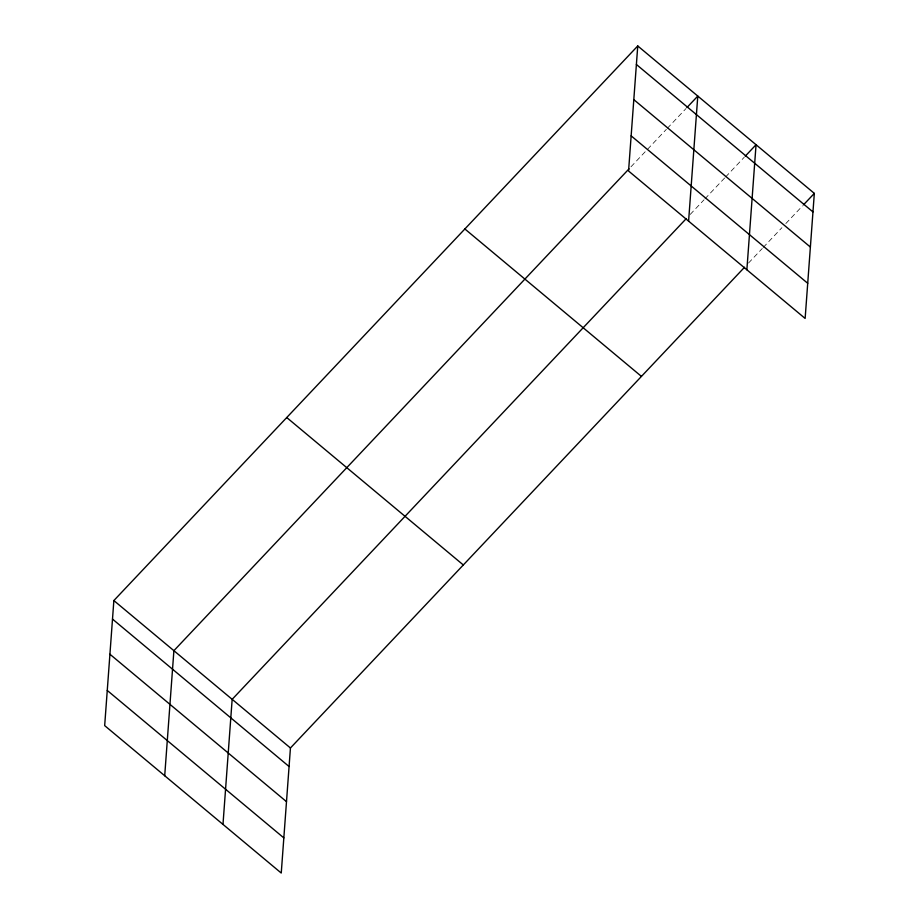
<?xml version="1.0" encoding="UTF-8"?>
<svg xmlns="http://www.w3.org/2000/svg" width="919" height="919" viewBox="0 0 919 919"><rect width="100%" height="100%" fill="white"/><g stroke="black" fill="none" stroke-linecap="round" stroke-linejoin="round"><path stroke-width="0.69" stroke-dasharray="4.59 3.45" d="M630.985 166.787L666.355 129.349M667.332 128.315L685.999 108.557M690.238 214.403L703.988 199.848M704.976 198.803L724.62 178.01M725.608 176.965L744.264 157.206M748.514 263.052L762.265 248.498M763.241 247.452L781.908 227.694M785.837 223.535L802.54 205.867"/><path stroke-width="1.38" d="M637.752 45.95L628.562 171.014L805.136 318.445L814.326 193.381L637.752 45.95L113.864 600.555L104.674 725.619L281.248 873.05L290.438 747.986L744.585 267.211M164.708 775.739L173.898 650.686L629.021 168.866M222.984 824.4L232.162 699.336L686.309 218.561M688.595 221.134L697.785 96.081L686.975 107.512M746.871 269.795L756.05 144.731L745.252 156.173M803.516 204.822L814.326 193.381M636.385 64.479L812.959 211.91M633.811 99.631L810.386 247.062M631.146 135.851L807.721 283.293M464.865 228.969L641.439 376.399M286.739 417.536L463.314 564.967M113.864 600.555L290.438 747.986M112.497 619.084L289.071 766.515M109.924 654.236L286.498 801.667M107.259 690.456L283.833 837.898"/></g></svg>
